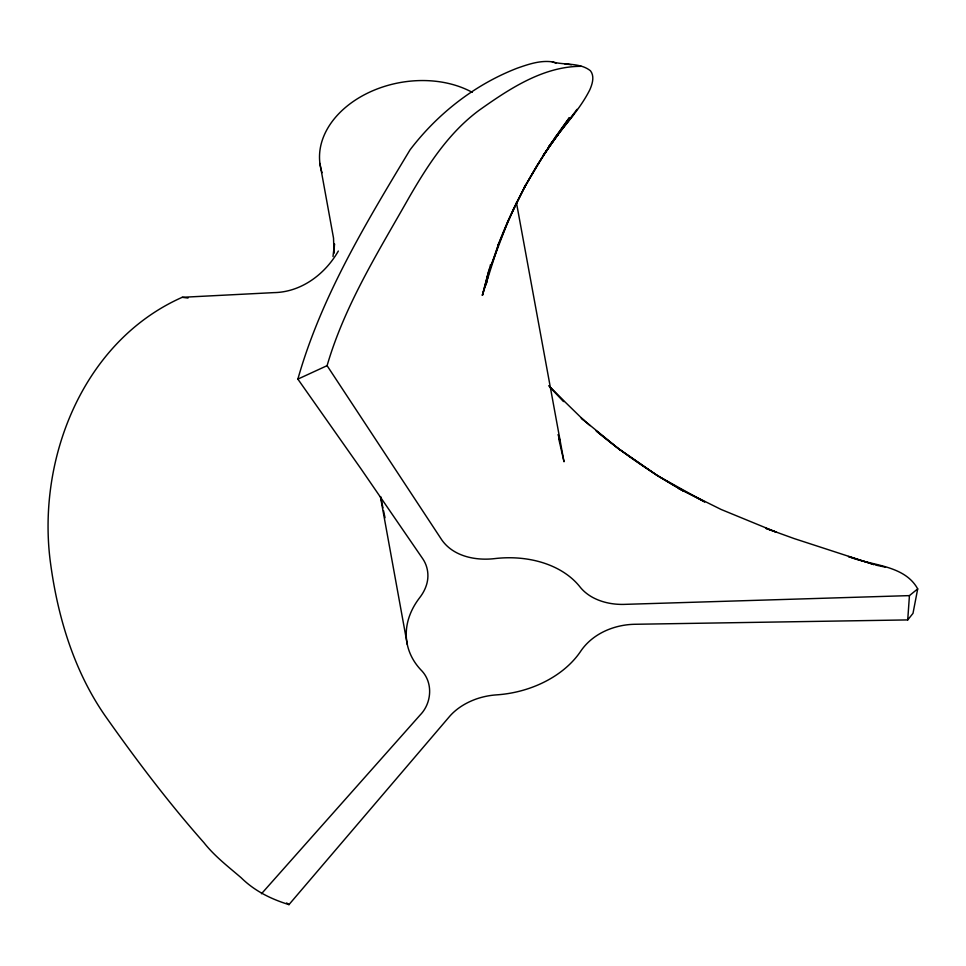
<?xml version="1.0" encoding="UTF-8"?>
<svg xmlns="http://www.w3.org/2000/svg" width="966" height="966" viewBox="0 0 966 966"><rect width="100%" height="100%" fill="white"/><g stroke="black" fill="none" stroke-linecap="round" stroke-linejoin="round"><path stroke-width="1.45" d="M333.982 253.007L333.536 238.167L319.927 163.471M590.021 425.608L581.266 418.097L620.281 450.156L596.191 430.908C623.263 453.537 652.473 473.545 683.203 490.873L657.339 475.574L619.158 449.154L657.339 475.574L704.782 501.946L678.543 488.337L721.131 509.468L776.628 532.278L765.603 528.245L794.137 538.569L874.109 564.603L848.498 556.525C870.849 565.762 904.393 564.615 917.7 588.898L909.441 595.611L907.726 619.918L634.191 624.29C613.845 624.821 592.822 633.672 581.013 650.77A93.231 67.741 -10.3 0 1 496.56 694.868A56.752 41.236 -10.3 0 0 476.528 698.901C466.493 702.451 457.039 708.03 449.915 716.035L288.967 904.623C271.132 899.105 254.553 891.002 241.138 877.72C228.169 866.599 214.5 856.13 203.874 842.593C168.313 802.384 135.928 759.505 105.028 715.649C73.211 669.752 56.97 614.316 50.027 559.338C37.662 456.809 83.837 340.901 182.2 297.311L273.789 292.626C301.211 292.215 325.083 274.259 338.329 251.039M334.007 252.875L334.478 243.879L333.004 256.545M917.7 588.898L912.991 613.374L907.726 619.918M489.098 270.842L486.031 284.861L490.511 264.503M261.46 893.767L420.174 714.973C431.959 702.922 433.323 682.081 420.935 669.933A93.231 67.741 -10.3 0 1 419.751 597.592A56.752 41.236 -10.3 0 0 427.02 583.005C429.049 574.818 427.588 565.919 422.854 558.916L361.067 468.945L297.866 379.119C321.147 296.731 366.199 222.663 410.043 149.851C437.55 113.71 474.704 84.658 517.148 68.212C528.33 64.287 540.187 60.17 552.202 61.848C564.603 65.386 579.974 62.343 590.455 70.784C594.742 76.338 592.375 83.849 589.888 89.657C579.286 110.824 562.055 127.741 548.531 146.941L558.022 134.407L542.856 155.997L569.336 117.731C540.054 157.132 515.095 199.865 497.828 245.907L513.827 208.342L525.721 184.784L507.705 221.745L490.438 267.449L498.854 243.251L482.384 295.306L488.663 271.048M486.623 279.464L489.557 268.331M482.384 295.306L488.011 274.223M297.866 379.119L327.088 365.667C344.717 305.159 378.479 251.558 409.258 197.173C427.938 164.872 448.719 132.753 479.148 110.257C509.082 89.041 543.146 66.316 581.17 66.316M558.022 134.407L545.319 152.374L523.97 188.044L537.168 165.319L551.683 143.246L577.016 109.339M555.064 137.522L573.695 114.447M909.441 595.611L623.517 604.402C612.891 604.583 602.144 602.482 592.738 597.447A56.752 41.236 -10.3 0 1 579.962 586.881A93.231 67.741 -10.3 0 0 494.326 558.65C475.489 560.775 453.489 556.416 441.909 540.091L327.088 365.667M182.2 297.311L188.032 298.047M564.482 63.696L571.304 64.794M875.498 565.038L885.46 567.175M552.202 61.848L556.042 63.068M286.636 902.944L288.967 904.623M583.85 420.307L550.415 387.68L563.842 401.602L548.688 385.736M558.058 434.591L559.737 439.977L558.903 437.32M558.71 438.636L564.011 461.784L516.436 202.594M384.396 514.806L385.036 517.728M380.64 496.657L382.947 507.826M383.526 510.616L384.106 513.417M380.447 496.778L407.302 644.491M322.04 172.685A93.231 67.741 -10.3 0 1 363.796 95.066A93.231 67.741 -10.3 0 1 472.229 92.338"/></g></svg>
